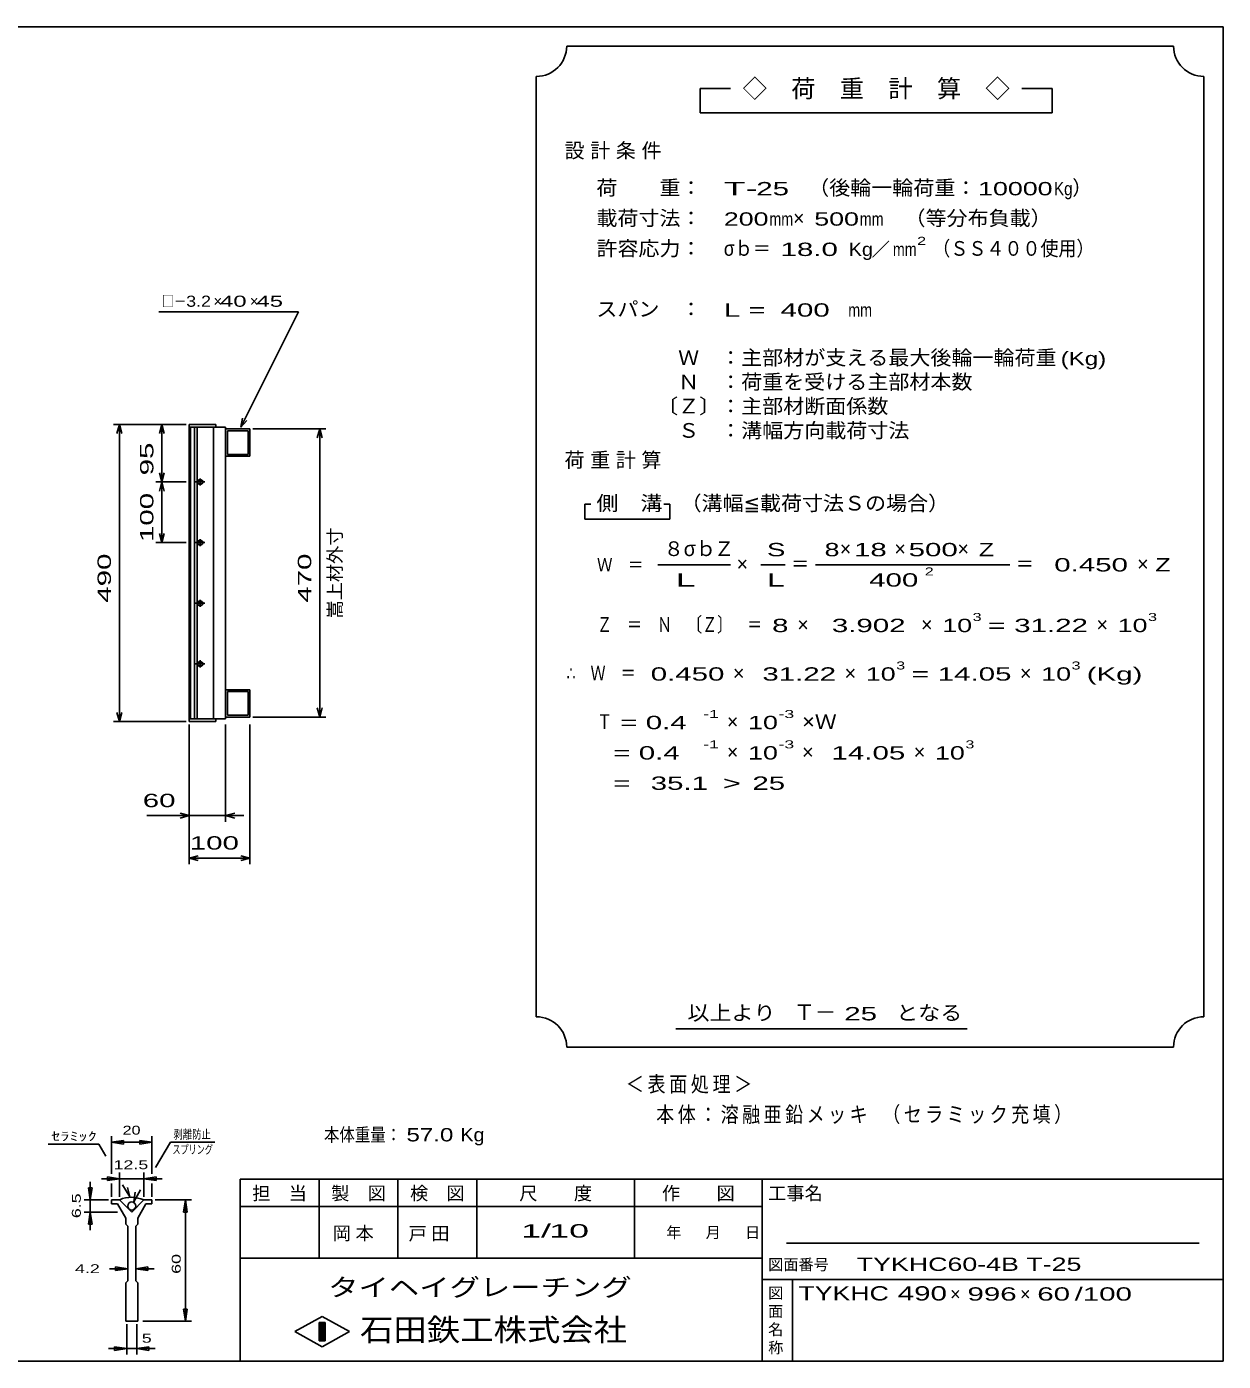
# Model space of a CAD drawing. Units: millimetres, scale not verified. Extents: x -1820 to 1724, y -1285 to 1059.
# Drawn here: x -248 to 1724, y -1141 to 1059 of the extents above; entities that cross this region are included whole.
import ezdxf
from ezdxf.enums import TextEntityAlignment as Align

# ---------------------------------------------------------------- set-up
doc = ezdxf.new("R2010")
doc.units = ezdxf.units.MM
doc.header["$LTSCALE"] = 10
for name, color, linetype, lineweight in [('0_2', 150, 'Continuous', 25), ('16', 3, 'Continuous', 25), ('22', 2, 'Continuous', 25), ('32', 4, 'Continuous', 25)]:
    doc.layers.add(name, color=color, linetype=linetype, lineweight=lineweight)
doc.styles.add('ベクトル', font='')
doc.styles.get('ベクトル').set_extended_font_data('ベクトル')

msp = doc.modelspace()

# ---------------------------------------------------------------- linework, layer by layer
at = {"layer": '0_2'}
for p, q in [((-1736, 1059), (1724, 1059)), ((1724, 1059), (1724, -1141)), ((1724, -841), (104, -841)), ((104, -841), (104, -1141)), ((234, -841), (234, -971)), ((364, -971), (364, -841)), ((494, -841), (494, -971)), ((754, -971), (754, -841)), ((964, -841), (964, -1141)), ((964, -886), (104, -886)), ((1684, -946), (1004, -946)), ((104, -971), (964, -971)), ((964, -1006), (1724, -1006)), ((1014, -1141), (1014, -1006)), ((194, -1092), (239, -1067)), ((234, -1077), (244, -1077)), ((234, -1107), (234, -1077)), ((234, -1077), (236, -1077)), ((236, -1077), (236, -1107)), ((238, -1107), (238, -1077)), ((238, -1077), (240, -1077)), ((239, -1067), (284, -1092)), ((240, -1077), (240, -1107)), ((242, -1107), (242, -1077)), ((242, -1077), (244, -1077)), ((244, -1077), (244, -1107)), ((244, -1077), (244, -1107)), ((239, -1117), (194, -1092)), ((284, -1092), (239, -1117)), ((244, -1107), (234, -1107)), ((236, -1107), (238, -1107)), ((240, -1107), (242, -1107)), ((1724, -1141), (-1736, -1141))]:
    msp.add_line(p, q, dxfattribs=at)
at = {"layer": '16'}
for p, q in [((64, 403.5), (20, 403.5)), ((20, 403.5), (20, 399)), ((20, 399), (64, 399)), ((20, 399), (20, -82)), ((80, 399), (20, 399)), ((22, 399), (22, -82)), ((29, -82), (29, 399)), ((33, 399), (33, -82)), ((60, -82), (60, 399)), ((64, 399), (64, 403.5)), ((80, -82), (80, 399)), ((80, 396), (120, 396)), ((80, 351), (80, 396)), ((120, 396), (120, 351)), ((83, 393), (117, 393)), ((83, 354), (83, 393)), ((117, 393), (117, 354)), ((117, 354), (83, 354)), ((120, 351), (80, 351)), ((30, 308.5), (46, 308.5)), ((40, 311.5), (36, 311.5)), ((38, 314.5), (38, 302.5)), ((36, 305.5), (40, 305.5)), ((30, 208.5), (46, 208.5)), ((40, 211.5), (36, 211.5)), ((36, 205.5), (40, 205.5)), ((38, 214.5), (38, 202.5)), ((40, 111.5), (36, 111.5)), ((38, 114.5), (38, 102.5)), ((30, 108.5), (46, 108.5)), ((36, 105.5), (40, 105.5)), ((30, 8.5), (46, 8.5)), ((40, 11.5), (36, 11.5)), ((36, 5.5), (40, 5.5)), ((38, 14.5), (38, 2.5)), ((120, -34), (80, -34)), ((80, -34), (80, -79)), ((117, -37), (83, -37)), ((83, -37), (83, -76)), ((117, -76), (117, -37)), ((120, -79), (120, -34)), ((20, -82), (64, -82)), ((20, -86.5), (20, -82)), ((20, -82), (80, -82)), ((64, -86.5), (20, -86.5)), ((64, -82), (64, -86.5)), ((80, -79), (120, -79)), ((83, -76), (117, -76))]:
    msp.add_line(p, q, dxfattribs=at)
for centre, radius, start, end in [((36, 308.5), 3, 90, 270), ((38, 308.5), 4, 46.6, 133.4), ((40, 308.5), 3, 270, 90), ((38, 308.5), 4, 226.6, 313.4), ((36, 208.5), 3, 90, 270), ((38, 208.5), 4, 46.6, 133.4), ((38, 208.5), 4, 226.6, 313.4), ((40, 208.5), 3, 270, 90), ((36, 108.5), 3, 90, 270), ((38, 108.5), 4, 46.6, 133.4), ((40, 108.5), 3, 270, 90), ((38, 108.5), 4, 226.6, 313.4), ((36, 8.5), 3, 90, 270), ((38, 8.5), 4, 46.6, 133.4), ((38, 8.5), 4, 226.6, 313.4), ((40, 8.5), 3, 270, 90)]:
    msp.add_arc(centre, radius, start, end, dxfattribs=at)
at = {"layer": '22', "color": 4}
for p, q in [((1642, 1027), (642, 1027)), ((592, 977), (592, -573)), ((1692, -573), (1692, 977)), ((912, 957), (862, 957)), ((862, 957), (862, 917)), ((1442, 957), (1392, 957)), ((1442, 917), (1442, 957)), ((862, 917), (1442, 917)), ((200, 589), (-30, 589)), ((105, 399), (200, 589)), ((15, 403.5), (-105, 403.5)), ((-95, 403.5), (-99, 388.5)), ((-91, 388.5), (-95, 403.5)), ((-95, 403.5), (-95, -86.5)), ((15, 403.5), (-35, 403.5)), ((-25, 403.5), (-29, 388.5)), ((-21, 388.5), (-25, 403.5)), ((-25, 403.5), (-25, 308.5)), ((105, 399), (108, 413.6)), ((105, 399), (115, 410)), ((125, 396), (245, 396)), ((235, 396), (231, 381)), ((239, 381), (235, 396)), ((235, 396), (235, -79)), ((-35, 308.5), (15, 308.5)), ((-25, 308.5), (-29, 323.5)), ((-25, 308.5), (-29, 293.5)), ((-21, 323.5), (-25, 308.5)), ((-21, 293.5), (-25, 308.5)), ((-25, 308.5), (-25, 208.5)), ((682, 272), (672, 272)), ((672, 272), (672, 247)), ((812, 272), (802, 272)), ((812, 247), (812, 272)), ((672, 247), (812, 247)), ((-25, 208.5), (-29, 223.5)), ((-21, 223.5), (-25, 208.5)), ((-35, 208.5), (15, 208.5)), ((792, 172), (912, 172)), ((962, 172), (1002, 172)), ((1052, 172), (1372, 172)), ((235, -79), (231, -64)), ((239, -64), (235, -79)), ((-105, -86.5), (15, -86.5)), ((-95, -86.5), (-99, -71.5)), ((-91, -71.5), (-95, -86.5)), ((245, -79), (125, -79)), ((20, -91.5), (20, -251.5)), ((20, -321.5), (20, -91.5)), ((80, -251.5), (80, -91.5)), ((120, -321.5), (120, -91.5)), ((20, -241.5), (-50, -241.5)), ((20, -241.5), (5, -237.5)), ((5, -245.5), (20, -241.5)), ((20, -241.5), (80, -241.5)), ((80, -241.5), (95, -237.5)), ((95, -245.5), (80, -241.5)), ((80, -241.5), (110, -241.5)), ((20, -311.5), (35, -307.5)), ((120, -311.5), (105, -307.5)), ((35, -315.5), (20, -311.5)), ((20, -311.5), (120, -311.5)), ((105, -315.5), (120, -311.5)), ((822, -593), (1302, -593)), ((642, -623), (1642, -623))]:
    msp.add_line(p, q, dxfattribs=at)
for centre, start, end in [((592, 1027), 270, 0), ((1692, 1027), 180, 270), ((592, -623), 0, 90), ((1692, -623), 90, 180)]:
    msp.add_arc(centre, 50, start, end, dxfattribs=at)
at = {"layer": '32'}
for p, q in [((-108, -832), (-108, -770)), ((-41.33, -832), (-41.33, -770)), ((-212.33, -783), (-129, -783)), ((-117.33, -803), (-129, -783)), ((-108, -780), (-88, -777)), ((-88, -783), (-108, -780)), ((-108, -780), (-41.33, -780)), ((-88, -783), (-88, -777)), ((-41.33, -780), (-61.33, -777)), ((-61.33, -783), (-61.33, -777)), ((-61.33, -783), (-41.33, -780)), ((-35.33, -821.67), (-11, -779.67)), ((-11, -779.67), (62.34, -779.67)), ((-94.67, -870), (-94.67, -830)), ((-54.67, -830), (-54.67, -870)), ((-143, -875), (-146, -855)), ((-146, -855), (-140, -855)), ((-143, -875), (-143, -845)), ((-140, -855), (-143, -875)), ((-94.67, -840), (-124.67, -840)), ((-94.67, -840), (-114.67, -837)), ((-114.67, -837), (-114.67, -843)), ((-114.67, -843), (-94.67, -840)), ((-108, -870), (-108, -848)), ((-94.67, -840), (-54.67, -840)), ((-78, -870), (-89.67, -850)), ((-78, -870), (-81.67, -854.33)), ((-54.67, -840), (-34.67, -837)), ((-34.67, -843), (-54.67, -840)), ((-54.67, -840), (-24.67, -840)), ((-41.33, -870), (-41.33, -848)), ((-34.67, -837), (-34.67, -843)), ((-153, -875), (-113, -875)), ((-143, -895), (-143, -875)), ((-108, -875), (-108, -881.67)), ((-94.67, -875), (-108, -875)), ((-74.67, -895), (-94.67, -875)), ((-54.67, -875), (-74.67, -895)), ((-71.33, -878.33), (-60, -858.33)), ((-71.33, -878.33), (-69, -862.33)), ((-41.33, -875), (-54.67, -875)), ((-41.33, -881.67), (-41.33, -875)), ((-36.33, -875), (23.67, -875)), ((10.67, -895), (13.67, -875)), ((16.67, -895), (13.67, -875)), ((13.67, -1075), (13.67, -875)), ((-153, -895), (-98, -895)), ((-146, -915), (-143, -895)), ((-140, -915), (-143, -895)), ((-143, -925), (-143, -895)), ((-108, -881.67), (-98, -881.67)), ((-98, -881.67), (-84.67, -905)), ((-64.67, -905), (-51.33, -881.67)), ((-51.33, -881.67), (-41.33, -881.67)), ((10.67, -895), (16.67, -895)), ((-146, -915), (-140, -915)), ((-84.67, -905), (-84.67, -915)), ((-84.67, -915), (-81.33, -918.33)), ((-81.33, -918.33), (-81.33, -1008.33)), ((-68, -918.33), (-64.67, -915)), ((-68, -1008.33), (-68, -918.33)), ((-64.67, -915), (-64.67, -905)), ((-111.33, -988.33), (-81.33, -988.33)), ((-81.33, -988.33), (-101.33, -985.33)), ((-101.33, -991.33), (-101.33, -985.33)), ((-101.33, -991.33), (-81.33, -988.33)), ((-68, -988.33), (-48, -985.33)), ((-48, -991.33), (-68, -988.33)), ((-68, -988.33), (-38, -988.33)), ((-48, -991.33), (-48, -985.33)), ((-81.33, -1008.33), (-84.67, -1011.67)), ((-84.67, -1011.67), (-84.67, -1075)), ((-64.67, -1011.67), (-68, -1008.33)), ((-64.67, -1075), (-64.67, -1011.67)), ((13.67, -1075), (10.67, -1055)), ((10.67, -1055), (16.67, -1055)), ((16.67, -1055), (13.67, -1075)), ((-84.67, -1075), (-64.67, -1075)), ((-56.33, -1075), (23.67, -1075)), ((-83, -1130), (-83, -1080)), ((-66.33, -1130), (-66.33, -1080)), ((-113, -1120), (-83, -1120)), ((-83, -1120), (-103, -1117)), ((-103, -1123), (-103, -1117)), ((-103, -1123), (-83, -1120)), ((-83, -1120), (-66.33, -1120)), ((-66.33, -1120), (-46.33, -1117)), ((-46.33, -1123), (-66.33, -1120)), ((-66.33, -1120), (-36.33, -1120)), ((-46.33, -1123), (-46.33, -1117))]:
    msp.add_line(p, q, dxfattribs=at)
msp.add_circle((-74.67, -885), 6.67, dxfattribs=at)
msp.add_arc((-75, -920.68), 50, 66, 113, dxfattribs=at)

# ---------------------------------------------------------------- texts
at = {"layer": '0_2', "style": 'ベクトル'}
for s, height, p in [('担\u3000当', 21.99, (124, -864)), ('製\u3000図', 21.99, (254, -864)), ('検\u3000図', 21.99, (384, -864)), ('尺\u3000\u3000度', 21.99, (564, -864)), ('作\u3000\u3000図', 21.99, (799, -864)), ('工事名', 21.99, (974, -864)), ('年', 18.33, (806, -928.5)), ('月', 18.33, (871, -928.5)), ('日', 18.33, (936, -928.5)), ('図面番号', 18.33, (974, -981.5)), ('図', 18.33, (974, -1028.5)), ('面', 18.33, (974, -1058.5)), ('名', 18.33, (974, -1088.5)), ('称', 18.33, (974, -1118.5))]:
    msp.add_text(s, height=height, dxfattribs=at).set_placement(p, align=Align.MIDDLE_LEFT)
at = {"layer": '0_2', "color": 222, "style": 'ベクトル'}
for s, height, width, p in [('タイヘイグレーチング', 29.33, 1.25, (249, -1019)), ('石田鉄工株式会社', 36.66, 1.1, (301.5, -1089))]:
    msp.add_text(s, height=height, dxfattribs=dict(at, width=width)).set_placement(p, align=Align.MIDDLE_LEFT)
at = {"layer": '22', "style": 'ベクトル'}
for s, height, p in [('◇\u3000荷\u3000重\u3000計\u3000算\u3000◇', 29.33, (932, 957)), ('）', 24.19, (1475, 793.5)), ('×', 24.19, (1015, 743.5)), ('／', 21.99, (1144.5, 692)), ('×', 18.33, (60, 606.5)), ('×', 18.33, (120, 606.5)), ('８', 24.19, (802, 198.5)), ('σｂ', 24.19, (835, 198.5)), ('Ｚ', 24.19, (885, 198.5)), ('×', 24.19, (1092, 198.5)), ('×', 24.19, (1182, 198.5)), ('×', 24.19, (1286, 198.5)), ('×', 24.19, (922, 173.5)), ('×', 24.19, (1582, 173.5)), ('×', 24.19, (1022, 73.5)), ('×', 24.19, (1226, 73.5)), ('×', 24.19, (1515, 73.5)), ('×', 24.19, (916, -6.5)), ('×', 24.19, (1100, -6.5)), ('×', 24.19, (1389, -6.5)), ('×', 24.19, (906, -86.5)), ('×', 24.19, (906, -136.5)), ('×', 24.19, (1030, -136.5)), ('×', 24.19, (1214, -136.5)), ('Ｔ－', 25.66, (1016, -565.5)), ('×', 21.99, (1274, -1030)), ('×', 21.99, (1389, -1030))]:
    msp.add_text(s, height=height, dxfattribs=at).set_placement(p, align=Align.MIDDLE_LEFT)
for s, height, width, p in [('荷\u3000\u3000重：\u3000', 24.19, 1.05, (691, 793.5)), ('T-', 21.99, 2, (901, 792)), (' 25 ', 21.99, 1.65, (941, 792)), ('（後輪一輪荷重：', 24.19, 1.05, (1040, 793.5)), ('10000', 21.99, 1.5, (1320, 792)), ('Kg', 21.99, 0.85, (1445, 792)), ('載荷寸法：\u3000', 24.19, 1.05, (691, 743.5)), ('200', 21.99, 1.5, (901, 742)), ('mm', 21.99, 0.8, (976, 742)), ('500', 21.99, 1.5, (1050, 742)), ('mm', 21.99, 0.8, (1125, 742)), ('\u3000（等分布負載）', 24.19, 1.05, (1164, 743.5)), ('許容応力：\u3000', 24.19, 1.05, (691, 693.5)), ('σｂ＝', 24.19, 0.9, (901, 693.5)), ('2', 13.2, 1.5, (1219.5, 706)), ('（ＳＳ４００使用）', 24.19, 0.9, (1244.5, 693.5)), (' 18.0', 21.99, 1.65, (981, 692)), ('Kg', 21.99, 1.1, (1107, 692)), ('mm', 21.99, 0.8, (1179.5, 692)), ('□－', 18.33, 0.8, (-25, 606.5)), ('3.2', 18.33, 1.2, (15, 606.5)), (' 40 ', 18.33, 1.6, (60, 606.5)), (' 45 ', 18.33, 1.6, (120, 606.5)), ('スパン\u3000：\u3000', 24.19, 1.05, (691, 593.5)), ('L = ', 21.99, 1.65, (901, 592)), (' 400 ', 21.99, 1.65, (981, 592)), ('mm', 21.99, 0.8, (1106, 592)), ('\u3000Ｗ\u3000：主部材が支える最大後輪一輪荷重', 24.19, 1.05, (791, 513.5)), ('(Kg)', 21.99, 1.35, (1456, 512)), ('\u3000Ｎ\u3000：荷重を受ける主部材本数', 24.19, 1.05, (791, 473.5)), ('〔Ｚ〕：主部材断面係数', 24.19, 1.05, (791, 433.5)), ('\u3000Ｓ\u3000：溝幅方向載荷寸法', 24.19, 1.05, (791, 393.5)), ('側\u3000溝', 24.19, 1.1, (691, 273.5)), ('\u3000（溝幅≦載荷寸法Ｓの場合）', 24.19, 1.05, (795, 273.5)), ('S', 21.99, 1.55, (972, 197)), ('8', 21.99, 1.5, (1067, 197)), (' 18 ', 21.99, 1.65, (1102, 197)), (' 500 ', 21.99, 1.65, (1192, 197)), ('Z', 21.99, 1.4, (1321, 197)), ('Ｗ\u3000＝', 21.99, 0.85, (692, 172)), ('＝', 24.19, 0.9, (1012, 173.5)), ('＝', 24.19, 0.9, (1382, 173.5)), (' 0.450', 21.99, 1.65, (1432, 172)), ('Z', 21.99, 1.4, (1612, 172)), ('L', 21.99, 1.8, (972, 147)), (' 400 ', 21.99, 1.65, (1127, 147)), ('2', 13.2, 1.5, (1232, 161)), ('Ｚ\u3000＝\u3000Ｎ\u3000〔Ｚ〕\u3000＝', 24.19, 0.75, (692, 73.5)), ('3', 13.2, 1.5, (1311, 86)), ('3', 13.2, 1.5, (1600, 86)), (' 8 ', 21.99, 1.65, (967, 72)), ('  3.902', 21.99, 1.65, (1052, 72)), ('10', 21.99, 1.5, (1261, 72)), ('=', 21.99, 1.7, (1336, 72)), (' 31.22', 21.99, 1.65, (1366, 72)), ('10', 21.99, 1.5, (1550, 72)), ('∴\u3000Ｗ\u3000＝', 24.19, 0.75, (642, -6.5)), (' 0.450', 21.99, 1.65, (767, -8)), (' 31.22', 21.99, 1.65, (951, -8)), ('10', 21.99, 1.5, (1135, -8)), ('3', 13.2, 1.5, (1185, 6)), (' 14.05', 21.99, 1.65, (1240, -8)), ('10', 21.99, 1.5, (1424, -8)), ('3', 13.2, 1.5, (1474, 6)), ('(Kg)', 21.99, 1.65, (1499, -8)), ('=', 21.99, 1.7, (1210, -8)), ('Ｔ', 24.19, 0.75, (692, -86.5)), (' = 0.4', 21.99, 1.65, (717, -88)), ('-1', 13.2, 1.65, (867, -74)), ('10', 21.99, 1.5, (941, -88)), ('-3', 13.2, 1.65, (991, -74)), ('×Ｗ', 24.19, 1.1, (1030, -86.5)), ('  = 0.4', 21.99, 1.65, (692, -138)), ('-1', 13.2, 1.65, (867, -124)), ('10', 21.99, 1.5, (941, -138)), ('-3', 13.2, 1.65, (991, -124)), (' 14.05', 21.99, 1.65, (1065, -138)), ('10', 21.99, 1.5, (1249, -138)), ('3', 13.2, 1.5, (1299, -124)), ('  =', 21.99, 1.65, (692, -188)), (' 35.1', 21.99, 1.65, (767, -188)), ('>', 21.99, 1.7, (899.5, -188)), (' 25 ', 21.99, 1.65, (934.5, -188)), (' 60 ', 21.99, 1.65, (-70, -216.5)), (' 100 ', 21.99, 1.65, (7.5, -286.5)), ('以上より\u3000', 24.19, 1.1, (841, -566.5)), (' 25 ', 21.99, 1.65, (1086, -568)), ('となる', 24.19, 1.1, (1185, -566.5)), ('本体重量：', 21.99, 0.85, (242, -767.5)), (' 57.0', 21.99, 1.35, (367, -767.5)), ('Kg', 21.99, 1.1, (467, -767.5)), ('1/', 21.99, 2, (567, -926)), (' 10 ', 21.99, 2, (597, -926)), ('TYKHC60-4B T-25', 21.99, 1.5, (1120, -981)), ('TYKHC', 23.46, 1.4, (1024, -1029)), (' 490 ', 23.46, 1.55, (1174, -1029)), (' 996 ', 21.99, 1.65, (1289, -1030)), (' 60 ', 21.99, 1.65, (1404, -1030)), ('/', 21.99, 1.65, (1479, -1030)), (' 100 ', 21.99, 1.65, (1479, -1030))]:
    msp.add_text(s, height=height, dxfattribs=dict(at, width=width)).set_placement(p, align=Align.MIDDLE_LEFT)
at = {"layer": '22', "style": 'ベクトル', "width": 1.65}
for s, p in [(' 95 ', (-50, 306)), (' 100 ', (-50, 196)), (' 490 ', (-120, 96)), (' 470', (210, 96))]:
    msp.add_text(s, height=21.99, rotation=90, dxfattribs=at).set_placement(p, align=Align.MIDDLE_LEFT)
at = {"layer": '22', "style": 'ベクトル'}
msp.add_text('嵩上材外寸', height=21.99, rotation=90, dxfattribs=at).set_placement((260, 83.5), align=Align.MIDDLE_LEFT)
at = {"layer": '22', "attachment_point": 4, "style": 'ベクトル'}
for s, insert, char_height in [('\\T1.28;設計条件', (638.5, 853.5), 24.19), ('\\T1.28;荷重計算', (638.5, 343.5), 24.19), ('\\T1.5;\\W2;\\~L\\~', (797, 147), 21.99), ('\\T1.2;\\W0.85;＜表面処理＞', (739.5, -685.5), 25.66), ('\\T1.19;\\W0.85;本体：溶融亜鉛メッキ', (789.5, -735.5), 25.66), ('\\T1.19;\\W0.85;（セラミック充填）', (1162, -735.5), 25.66), ('\\T1.25;岡本\u3000', (256.5, -931), 21.99), ('\\T1.25;戸田\u3000', (381.5, -931.5), 21.99)]:
    msp.add_mtext(s, dxfattribs=dict(at, insert=insert, char_height=char_height))
at = {"layer": '32', "color": 2, "style": 'ベクトル'}
for s, width, p in [('ｾﾗﾐｯｸ', 1.5, (-207.33, -770)), ('20', 1.35, (-89.67, -760)), ('剥離防止', 0.75, (-6, -766.67)), ('スプリング', 0.65, (-7.66, -791.67)), ('12.5', 1.5, (-104.67, -817)), (' 4.2 ', 1.5, (-176.33, -988.33)), (' 5 ', 1.5, (-66.33, -1103))]:
    msp.add_text(s, height=14.66, dxfattribs=dict(at, width=width)).set_placement(p, align=Align.MIDDLE_LEFT)
at = {"layer": '32', "color": 2, "style": 'ベクトル', "width": 1.5}
for s, p in [('6.5', (-166, -905)), (' 60 ', (-1.33, -1005))]:
    msp.add_text(s, height=14.66, rotation=90, dxfattribs=at).set_placement(p, align=Align.MIDDLE_LEFT)

doc.saveas('drawing.dxf')
